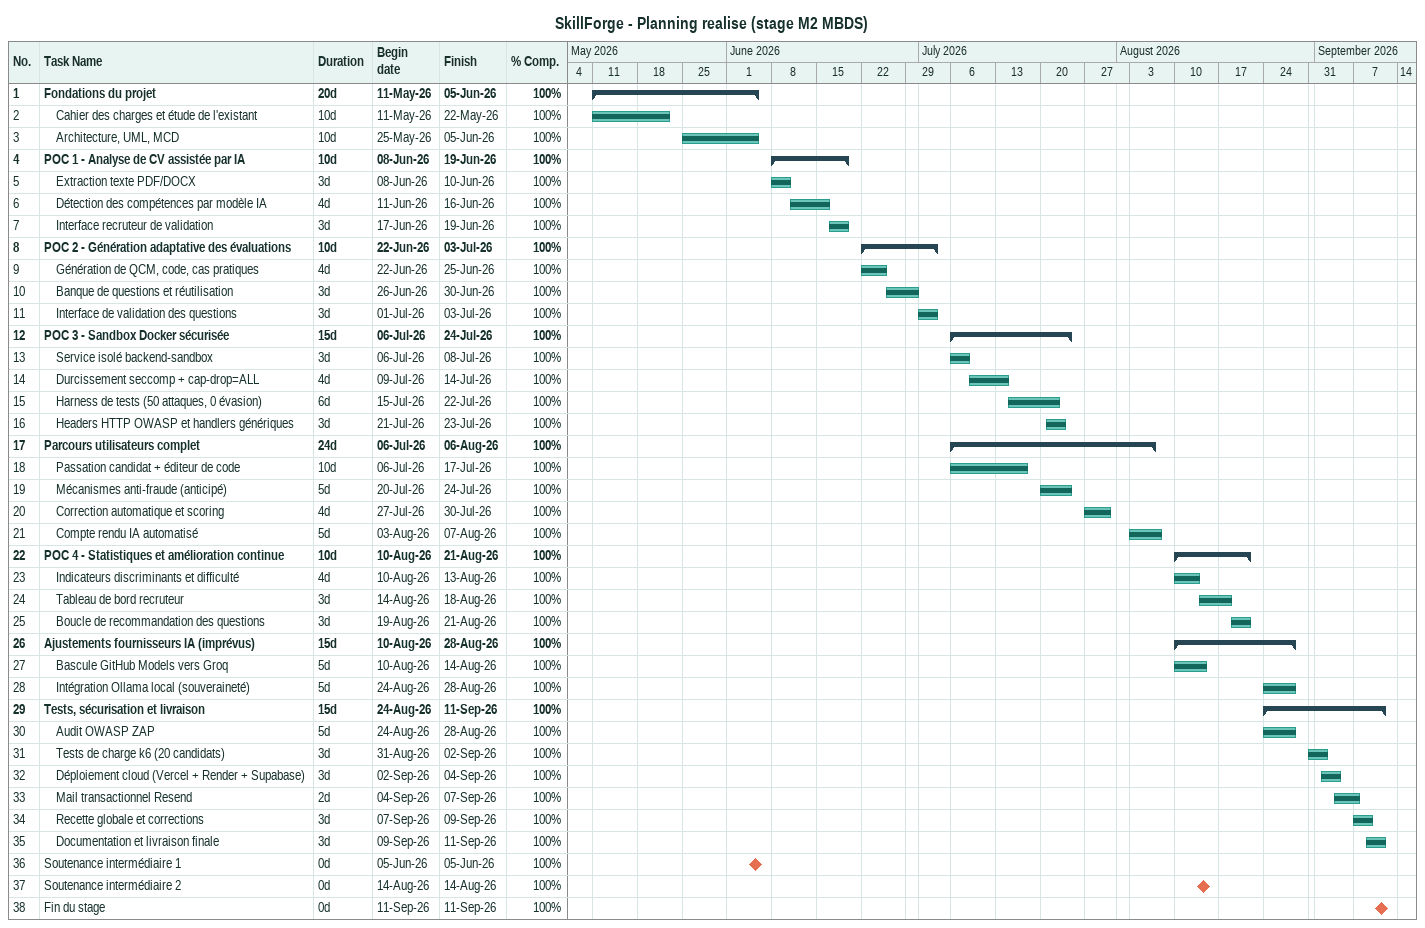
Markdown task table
SkillForge - Planning realise (stage M2 MBDS)

| ID | Level | Task | Duration | Start | Finish | % complete |
|---|---|---|---|---|---|---|
| 1 | 1 | **Fondations du projet** | 20d | 2026-05-11 | 2026-06-05 | 100 |
| 2 | 2 | Cahier des charges et étude de l'existant | 10d | 2026-05-11 | 2026-05-22 | 100 |
| 3 | 2 | Architecture, UML, MCD | 10d | 2026-05-25 | 2026-06-05 | 100 |
| 4 | 1 | **POC 1 - Analyse de CV assistée par IA** | 10d | 2026-06-08 | 2026-06-19 | 100 |
| 5 | 2 | Extraction texte PDF/DOCX | 3d | 2026-06-08 | 2026-06-10 | 100 |
| 6 | 2 | Détection des compétences par modèle IA | 4d | 2026-06-11 | 2026-06-16 | 100 |
| 7 | 2 | Interface recruteur de validation | 3d | 2026-06-17 | 2026-06-19 | 100 |
| 8 | 1 | **POC 2 - Génération adaptative des évaluations** | 10d | 2026-06-22 | 2026-07-03 | 100 |
| 9 | 2 | Génération de QCM, code, cas pratiques | 4d | 2026-06-22 | 2026-06-25 | 100 |
| 10 | 2 | Banque de questions et réutilisation | 3d | 2026-06-26 | 2026-06-30 | 100 |
| 11 | 2 | Interface de validation des questions | 3d | 2026-07-01 | 2026-07-03 | 100 |
| 12 | 1 | **POC 3 - Sandbox Docker sécurisée** | 15d | 2026-07-06 | 2026-07-24 | 100 |
| 13 | 2 | Service isolé backend-sandbox | 3d | 2026-07-06 | 2026-07-08 | 100 |
| 14 | 2 | Durcissement seccomp + cap-drop=ALL | 4d | 2026-07-09 | 2026-07-14 | 100 |
| 15 | 2 | Harness de tests (50 attaques, 0 évasion) | 6d | 2026-07-15 | 2026-07-22 | 100 |
| 16 | 2 | Headers HTTP OWASP et handlers génériques | 3d | 2026-07-21 | 2026-07-23 | 100 |
| 17 | 1 | **Parcours utilisateurs complet** | 24d | 2026-07-06 | 2026-08-06 | 100 |
| 18 | 2 | Passation candidat + éditeur de code | 10d | 2026-07-06 | 2026-07-17 | 100 |
| 19 | 2 | Mécanismes anti-fraude (anticipé) | 5d | 2026-07-20 | 2026-07-24 | 100 |
| 20 | 2 | Correction automatique et scoring | 4d | 2026-07-27 | 2026-07-30 | 100 |
| 21 | 2 | Compte rendu IA automatisé | 5d | 2026-08-03 | 2026-08-07 | 100 |
| 22 | 1 | **POC 4 - Statistiques et amélioration continue** | 10d | 2026-08-10 | 2026-08-21 | 100 |
| 23 | 2 | Indicateurs discriminants et difficulté | 4d | 2026-08-10 | 2026-08-13 | 100 |
| 24 | 2 | Tableau de bord recruteur | 3d | 2026-08-14 | 2026-08-18 | 100 |
| 25 | 2 | Boucle de recommandation des questions | 3d | 2026-08-19 | 2026-08-21 | 100 |
| 26 | 1 | **Ajustements fournisseurs IA (imprévus)** | 15d | 2026-08-10 | 2026-08-28 | 100 |
| 27 | 2 | Bascule GitHub Models vers Groq | 5d | 2026-08-10 | 2026-08-14 | 100 |
| 28 | 2 | Intégration Ollama local (souveraineté) | 5d | 2026-08-24 | 2026-08-28 | 100 |
| 29 | 1 | **Tests, sécurisation et livraison** | 15d | 2026-08-24 | 2026-09-11 | 100 |
| 30 | 2 | Audit OWASP ZAP | 5d | 2026-08-24 | 2026-08-28 | 100 |
| 31 | 2 | Tests de charge k6 (20 candidats) | 3d | 2026-08-31 | 2026-09-02 | 100 |
| 32 | 2 | Déploiement cloud (Vercel + Render + Supabase) | 3d | 2026-09-02 | 2026-09-04 | 100 |
| 33 | 2 | Mail transactionnel Resend | 2d | 2026-09-04 | 2026-09-07 | 100 |
| 34 | 2 | Recette globale et corrections | 3d | 2026-09-07 | 2026-09-09 | 100 |
| 35 | 2 | Documentation et livraison finale | 3d | 2026-09-09 | 2026-09-11 | 100 |
| 36 | 1 | Soutenance intermédiaire 1 | 0d | 2026-06-05 | 2026-06-05 | 100 |
| 37 | 1 | Soutenance intermédiaire 2 | 0d | 2026-08-14 | 2026-08-14 | 100 |
| 38 | 1 | Fin du stage | 0d | 2026-09-11 | 2026-09-11 | 100 |
